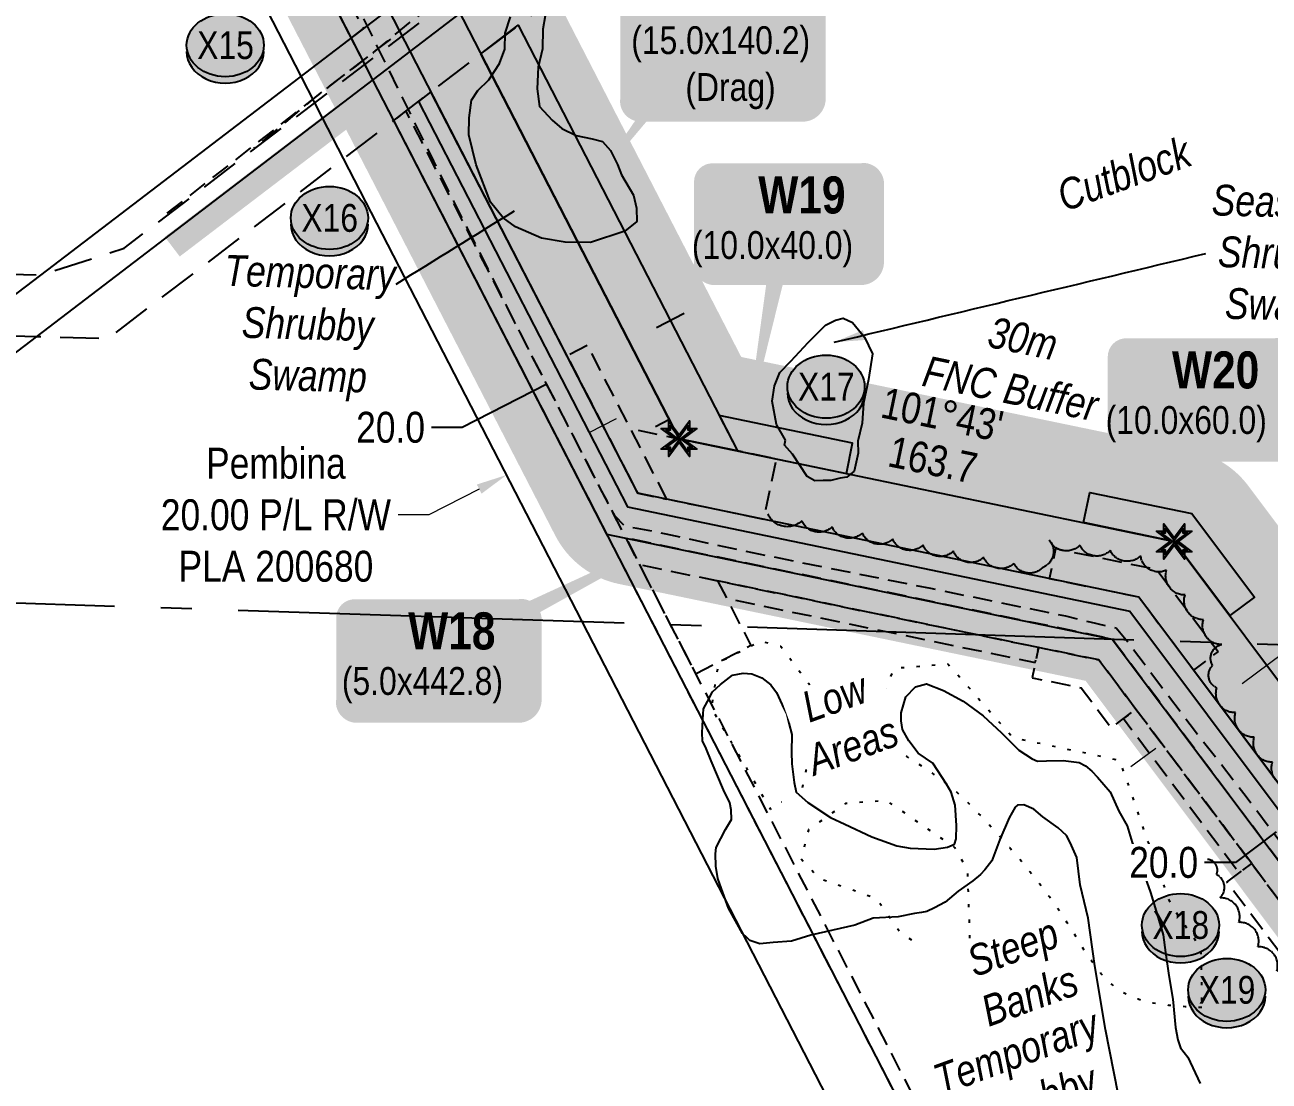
# Model space of a CAD drawing. Extents: x 347027 to 352250, y 6156875 to 6165050.
# Drawn here: x 349164.8 to 349567.5, y 6160710.9 to 6161052.7 of the extents above; entities that cross this region are included whole.
import ezdxf
from ezdxf.enums import TextEntityAlignment as Align

# ---------------------------------------------------------------- set-up
doc = ezdxf.new("R2010")
doc.units = 0
doc.header["$LTSCALE"] = 5
doc.header["$PDSIZE"] = 20
for name, pattern in [('0', [1, 1, 0]), ('foc-ACCESSROAD', [3.75, 2.5, -1.25]), ('foc-QUARTERLINE', [33, 25, -3, 2, -3]), ('foc-TOPO', [1, 0.2, -0.8]), ('HIDDEN2', [1.875, 1.25, -0.625]), ('UG_PIPE', [1.875, 1.25, -0.625])]:
    doc.linetypes.add(name, pattern=pattern)
doc.layers.get('Defpoints').update_dxf_attribs({"color": 9})
for name, color, linetype in [('AS-PIPE-UG', 44, 'UG_PIPE'), ('AS-ROADS', 254, 'Continuous'), ('C-RW', 13, 'Continuous'), ('F-AR', 190, 'foc-ACCESSROAD'), ('F-RW', 190, 'Continuous'), ('L-BD', 7, 'Continuous'), ('L-MON', 1, 'Continuous'), ('L-QSEC', 8, 'foc-QUARTERLINE'), ('P-BUFFER-H 30m', 51, 'Continuous'), ('P-BUFFER-T', 40, 'Continuous'), ('P-CROSSINGS', 250, 'Continuous'), ('P-PROPOSED', 10, 'Continuous'), ('P-PROPOSED-H', 21, 'Continuous'), ('P-TEMP-BLOCKS', 250, 'Continuous'), ('P-TEMP-H', 41, 'Continuous'), ('P-TEMP_WORKSPACE', 46, 'Continuous'), ('P-TXT', 4, 'Continuous'), ('P-WORKAREA', 113, 'Continuous'), ('P-WORKAREA-H', 111, 'Continuous'), ('T-BUSH', 110, '0'), ('T-EXISTING TFA', 220, 'HIDDEN2'), ('T-EXISTING TFA-T', 220, 'Continuous'), ('T-LOW-AREA', 48, 'foc-TOPO'), ('WETLAND', 143, 'Continuous'), ('WETLAND-T', 146, 'Continuous')]:
    doc.layers.add(name, color=color, linetype=linetype)
for name, color, linetype, lineweight in [('C-RW-T', 13, 'Continuous', 9), ('F-RW-T', 190, 'Continuous', 9), ('T-TEXT', 48, 'Continuous', 18)]:
    doc.layers.add(name, color=color, linetype=linetype, lineweight=lineweight)
doc.styles.add('100L', font='ARIALN.TTF', dxfattribs={"height": 11})
doc.styles.add('80', font='ARIALN.TTF', dxfattribs={"height": 10})
doc.styles.add('80CG', font='ARIALN.TTF', dxfattribs={"height": 10})
doc.styles.add('80L', font='ARIALN.TTF', dxfattribs={"height": 10})
doc.styles.add('BOLD', font='ARIALNB.TTF')
doc.styles.add('Crossing', font='ARIALN.TTF', dxfattribs={"height": 10})
doc.dimstyles.new('Compass 5 000', dxfattribs={"dimscale": 5, "dimtxt": 9, "dimasz": 2, "dimexe": 0.2, "dimexo": 0.0625, "dimgap": 0.5, "dimtad": 0, "dimtih": 1, "dimtoh": 1, "dimzin": 0, "dimdsep": 46, "dimtxsty": '80CG', "dimcen": 0.1, "dimse1": 1, "dimse2": 1, "dimclrd": 256, "dimclrt": 256, "dimaunit": 1, "dimadec": 4, "dimazin": 0, "dimtfac": 0.06, "dimtofl": 0, "dimtmove": 0, "dimatfit": 1, "dimfxl": 0.2, "dimtolj": 1, "dimtzin": 0, "dimlwd": -1, "dimarcsym": 0})

# ---------------------------------------------------------------- blocks, each defined once
blk = doc.blocks.new('*D147')
at = {"layer": 'Defpoints', "color": 0, "transparency": 16777216}
for p in [(349184.81, 6161224.92), (349180.62, 6161222.76), (349238.43, 6161110.54)]:
    blk.add_point(p, dxfattribs=at)
at = {"layer": 'T-EXISTING TFA-T', "transparency": 16777216}
for p, q in [((349251.52, 6161117.29), (349260.4, 6161121.86)), ((349229.54, 6161105.96), (349185.48, 6161083.27)), ((349185.48, 6161083.27), (349175.48, 6161083.27))]:
    blk.add_line(p, q, dxfattribs=at)
for points in [[(349250.75, 6161118.77), (349252.28, 6161115.8), (349242.63, 6161112.71)], [(349228.78, 6161107.45), (349230.3, 6161104.48), (349238.43, 6161110.54)]]:
    blk.add_solid(points, dxfattribs=at)
at = {"layer": 'T-EXISTING TFA-T', "transparency": 16777216, "insert": (349141.2, 6161083.27), "char_height": 10, "attachment_point": 5, "style": '80CG'}
blk.add_mtext('\\A1;{\\fArial Narrow|b0|i1|c0|p34;Pembina 5m\\PRTF 209842}', dxfattribs=at)
blk = doc.blocks.new('*D111')
at = {"layer": 'C-RW-T', "transparency": 16777216}
for p, q in [((349558.8, 6160839.54), (349622.57, 6160887.36)), ((349622.57, 6160887.36), (349632.57, 6160887.36)), ((349530.81, 6160818.54), (349522.81, 6160812.54))]:
    blk.add_line(p, q, dxfattribs=at)
for points in [[(349557.8, 6160840.87), (349559.8, 6160838.21), (349550.8, 6160833.54)], [(349529.81, 6160819.87), (349531.81, 6160817.21), (349538.81, 6160824.54)]]:
    blk.add_solid(points, dxfattribs=at)
at = {"layer": 'Defpoints', "color": 0, "transparency": 16777216}
for p in [(349550.8, 6160833.54), (349554.44, 6160828.7), (349542.44, 6160819.7)]:
    blk.add_point(p, dxfattribs=at)
at = {"layer": 'C-RW-T', "transparency": 16777216, "insert": (349671.66, 6160887.36), "char_height": 10, "attachment_point": 5, "style": '80CG', "bg_fill": 3, "box_fill_scale": 1.1, "bg_fill_color": 256, "bg_fill_true_color": 13158600, "bg_fill_transparency": 0}
blk.add_mtext('\\A1;CSV\\P15.00 P/L R/W\\PPLA 231119', dxfattribs=at)
blk = doc.blocks.new('*D71')
at = {"layer": 'Defpoints', "color": 0, "transparency": 16777216}
for p in [(349334.01, 6160924.99), (349316.24, 6160915.83), (349338.53, 6160916.22)]:
    blk.add_point(p, dxfattribs=at)
at = {"layer": 'F-RW-T', "transparency": 16777216}
for p, q in [((349347.42, 6160920.8), (349356.31, 6160925.38)), ((349311.87, 6160902.48), (349295.63, 6160894.11)), ((349295.63, 6160894.11), (349285.63, 6160894.11))]:
    blk.add_line(p, q, dxfattribs=at)
for points in [[(349346.66, 6160922.28), (349348.19, 6160919.31), (349338.53, 6160916.22)], [(349311.11, 6160903.96), (349312.63, 6160901), (349320.76, 6160907.06)]]:
    blk.add_solid(points, dxfattribs=at)
at = {"layer": 'F-RW-T', "transparency": 16777216, "insert": (349246.09, 6160894.11), "char_height": 10, "attachment_point": 5, "style": '80CG'}
blk.add_mtext('\\A1;Pembina\\P20.00 P/L R/W\\PPLA 200680', dxfattribs=at)
blk = doc.blocks.new('TEMP')
h = blk.add_hatch(color=255)
h.dxf.hatch_style = 1
h.paths.add_polyline_path([(-1.152, -0.666), (-0.666, -0.666), (-0.666, -1.152), (0, -0.251), (0.666, -1.152), (0.666, -0.666), (1.152, -0.666), (0.251, 0), (1.152, 0.666), (0.666, 0.666), (0.666, 1.152), (0, 0.251), (-0.666, 1.152), (-0.666, 0.666), (-1.152, 0.666), (-0.251, 0)])
h = blk.add_hatch(color=1)
h.dxf.hatch_style = 1
h.paths.add_polyline_path([(-0.061, 0), (0.566, -0.849), (0.566, -0.357), (0, 0.061), (-0.849, -0.566), (-0.357, -0.566), (0.061, 0), (-0.566, 0.849), (-0.566, 0.357), (0, -0.061), (0.849, 0.566), (0.357, 0.566)])
at = {"color": 1}
for p, q in [((-0.083, 0), (0.083, 0)), ((0, 0.083), (0, -0.083))]:
    blk.add_line(p, q, dxfattribs=at)
at = {"color": 255, "flags": 128}
blk.add_lwpolyline([(-0.251, 0), (-1.152, 0.666), (-0.666, 0.666), (-0.666, 1.152), (0, 0.251), (0.666, 1.152), (0.666, 0.666), (1.152, 0.666), (0.251, 0), (1.152, -0.666), (0.666, -0.666), (0.666, -1.152), (0, -0.251), (-0.666, -1.152), (-0.666, -0.666), (-1.152, -0.666)], close=True, dxfattribs=at)
at = {"color": 1, "flags": 128}
blk.add_lwpolyline([(-0.083, 0), (-0.849, 0.566), (-0.566, 0.566), (-0.566, 0.849), (0, 0.083), (0.566, 0.849), (0.566, 0.566), (0.849, 0.566), (0.083, 0), (0.849, -0.566), (0.566, -0.566), (0.566, -0.849), (0, -0.083), (-0.566, -0.849), (-0.566, -0.566), (-0.849, -0.566)], close=True, dxfattribs=at)
blk = doc.blocks.new('xing2')
h = blk.add_hatch(color=50)
h.dxf.hatch_style = 1
edge = h.paths.add_edge_path()
edge.add_ellipse((0, 0), major_axis=(-12.5, 0), ratio=0.816297, start_angle=0, end_angle=360)
h = blk.add_hatch(color=250)
h.dxf.hatch_style = 1
edge = h.paths.add_edge_path()
edge.add_ellipse((0, -2.05), major_axis=(-12.5, 0), ratio=0.816297, start_angle=0, end_angle=180)
edge.add_line((12.5, -2.05), (12.5, 0))
edge.add_ellipse((0, 0), major_axis=(-12.5, 0), ratio=0.816297, start_angle=0, end_angle=180, ccw=False)
edge.add_line((-12.5, 0), (-12.5, -2.05))
at = {"color": 250}
blk.add_ellipse((0, 0), major_axis=(-12.5, 0), ratio=0.816297, dxfattribs=at)
blk.add_ellipse((0, -2.05), major_axis=(-12.5, 0), ratio=0.816297, start_param=0, end_param=3.141593, dxfattribs=at)
at = {"color": 250, "style": 'Crossing'}
blk.add_attdef('CROSSING', text='', height=9, dxfattribs=at).set_placement((0.09, 0.02), align=Align.MIDDLE_CENTER)
at = {"color": 250, "style": 'Crossing', "flags": 1}
for tag, p in [('OWNER', (0.09, -12.49)), ('DESCRIPTION', (0.09, -25.77)), ('LOCATION', (0.09, -39.3)), ('DWG_REF', (0.09, -52.84))]:
    blk.add_attdef(tag, text='', height=9, dxfattribs=at).set_placement(p, align=Align.MIDDLE_CENTER)
blk = doc.blocks.new('*U170')
h = blk.add_hatch(color=191)
edge = h.paths.add_edge_path()
edge.add_line((-24, -20), (24, -20))
edge.add_arc((24, -14), 6, 270, 360)
edge.add_line((30, -14), (30, 12.5))
edge.add_arc((24, 12.5), 6, 0, 90)
edge.add_line((24, 18.5), (-24, 18.5))
edge.add_arc((-24, 12.5), 6, 90, 180)
edge.add_line((-30, 12.5), (-30, -14))
edge.add_arc((-24, -14), 6, 180, 270)
at = {"color": 250, "flags": 128}
blk.add_lwpolyline([(-24, -20, 3, 3, 0), (24, -20, 3, 3, 0.414214), (30, -14, 3, 3, 0), (30, 12.5, 3, 0, 0.414214), (24, 18.5, 0, 0, 0), (-24, 18.5, 0, 0, 0.414214), (-30, 12.5, 0, 0, 0), (-30, -14, 0, 3, 0.414214)], format="xyseb", close=True, dxfattribs=at)
at = {"flags": 128}
blk.add_lwpolyline([(-2.76, -38.26, 0, 7.5, 0), (0, 0, 0, 0, 0)], format="xyseb", dxfattribs=at)
at = {"color": 250}
for tag, p, height, style in [('TEMP_AREA_W1_001', (-9.21, 2.24), 12, 'BOLD'), ('ENTER_TEXT_001', (-30.66, -12.47), 9, '80')]:
    blk.add_attdef(tag, p, '', height=height, dxfattribs=dict(at, style=style))
blk = doc.blocks.new('*U175')
h = blk.add_hatch(color=191)
edge = h.paths.add_edge_path()
edge.add_line((-24, -19.43), (24, -19.43))
edge.add_arc((24, -13.43), 6, 270, 360)
edge.add_line((30, -13.43), (30, 12.5))
edge.add_arc((24, 12.5), 6, 0, 90)
edge.add_line((24, 18.5), (-24, 18.5))
edge.add_arc((-24, 12.5), 6, 90, 180)
edge.add_line((-30, 12.5), (-30, -13.43))
edge.add_arc((-24, -13.43), 6, 180, 270)
at = {"color": 250, "flags": 128}
blk.add_lwpolyline([(-24, -19.43, 3, 3, 0), (24, -19.43, 3, 3, 0.414214), (30, -13.43, 3, 3, 0), (30, 12.5, 3, 0, 0.414214), (24, 18.5, 0, 0, 0), (-24, 18.5, 0, 0, 0.414214), (-30, 12.5, 0, 0, 0), (-30, -13.43, 0, 3, 0.414214)], format="xyseb", close=True, dxfattribs=at)
at = {"flags": 128}
blk.add_lwpolyline([(-13.26, -69.2, 0, 7.5, 0), (0, 0, 0, 0, 0)], format="xyseb", dxfattribs=at)
at = {"color": 250}
for tag, p, height, style in [('TEMP_AREA_W1_001', (-9.21, 2.24), 12, 'BOLD'), ('ENTER_TEXT_001', (-30.66, -12.47), 9, '80')]:
    blk.add_attdef(tag, p, '', height=height, dxfattribs=dict(at, style=style))
blk = doc.blocks.new('*D195')
at = {"layer": 'Defpoints', "color": 0, "transparency": 16777216}
for p in [(349593.8, 6160809.48), (349605.34, 6160794.08), (349589.37, 6160782.11)]:
    blk.add_point(p, dxfattribs=at)
at = {"layer": 'P-TXT', "transparency": 16777216}
for p, q in [((349601.8, 6160815.47), (349609.8, 6160821.47)), ((349569.83, 6160791.52), (349556.6, 6160781.6)), ((349556.6, 6160781.6), (349546.6, 6160781.6))]:
    blk.add_line(p, q, dxfattribs=at)
for points in [[(349600.8, 6160816.81), (349602.8, 6160814.14), (349593.8, 6160809.48)], [(349568.83, 6160792.85), (349570.83, 6160790.18), (349577.83, 6160797.51)]]:
    blk.add_solid(points, dxfattribs=at)
at = {"layer": 'P-TXT', "transparency": 16777216, "insert": (349533.39, 6160781.6), "char_height": 10, "attachment_point": 5, "style": '80CG', "bg_fill": 3, "box_fill_scale": 1.1, "bg_fill_color": 256, "bg_fill_true_color": 13158600, "bg_fill_transparency": 0}
blk.add_mtext('\\A1;20.0', dxfattribs=at)
blk = doc.blocks.new('*D196')
at = {"layer": 'Defpoints', "color": 0, "transparency": 16777216}
for p in [(349350.71, 6160968.99), (349332.94, 6160959.84), (349360.38, 6160950.23)]:
    blk.add_point(p, dxfattribs=at)
at = {"layer": 'P-TXT', "transparency": 16777216}
for p, q in [((349369.27, 6160954.81), (349378.16, 6160959.39)), ((349333.72, 6160936.49), (349306.41, 6160922.42)), ((349306.41, 6160922.42), (349296.41, 6160922.42))]:
    blk.add_line(p, q, dxfattribs=at)
for points in [[(349368.51, 6160956.29), (349370.04, 6160953.32), (349360.38, 6160950.23)], [(349332.95, 6160937.97), (349334.48, 6160935.01), (349342.61, 6160941.07)]]:
    blk.add_solid(points, dxfattribs=at)
at = {"layer": 'P-TXT', "transparency": 16777216, "insert": (349283.2, 6160922.42), "char_height": 10, "attachment_point": 5, "style": '80CG'}
blk.add_mtext('\\A1;20.0', dxfattribs=at)
blk = doc.blocks.new('*U210')
h = blk.add_hatch(color=111)
edge = h.paths.add_edge_path()
edge.add_line((-26.5, -20), (26.5, -20))
edge.add_arc((26.5, -14), 6, 270, 360)
edge.add_line((32.5, -14), (32.5, 12.5))
edge.add_arc((26.5, 12.5), 6, 0, 90)
edge.add_line((26.5, 18.5), (-26.5, 18.5))
edge.add_arc((-26.5, 12.5), 6, 90, 180)
edge.add_line((-32.5, 12.5), (-32.5, -14))
edge.add_arc((-26.5, -14), 6, 180, 270)
at = {"flags": 128}
blk.add_lwpolyline([(87.64, 44.41, 0, 7.5, 0), (0, 0, 0, 0, 0)], format="xyseb", dxfattribs=at)
at = {"color": 250, "flags": 128}
blk.add_lwpolyline([(-26.5, -20, 3, 3, 0), (26.5, -20, 3, 3, 0.414214), (32.5, -14, 3, 3, 0), (32.5, 12.5, 3, 0, 0.414214), (26.5, 18.5, 0, 0, 0), (-26.5, 18.5, 0, 0, 0.414214), (-32.5, 12.5, 0, 0, 0), (-32.5, -14, 0, 3, 0.414214)], format="xyseb", close=True, dxfattribs=at)
at = {"color": 250}
for tag, p, height, style in [('TEMP_AREA_W1_001', (-9.21, 2.24), 12, 'BOLD'), ('ENTER_TEXT_001', (-30.66, -12.47), 9, '80')]:
    blk.add_attdef(tag, p, '', height=height, dxfattribs=dict(at, style=style))
blk = doc.blocks.new('*U231')
h = blk.add_hatch(color=191)
edge = h.paths.add_edge_path()
edge.add_line((-26.5, -32.86), (26.5, -32.86))
edge.add_arc((26.5, -26.86), 6, 270, 360)
edge.add_line((32.5, -26.86), (32.5, 12.5))
edge.add_arc((26.5, 12.5), 6, 0, 90)
edge.add_line((26.5, 18.5), (-26.5, 18.5))
edge.add_arc((-26.5, 12.5), 6, 90, 180)
edge.add_line((-32.5, 12.5), (-32.5, -26.86))
edge.add_arc((-26.5, -26.86), 6, 180, 270)
at = {"color": 250, "flags": 128}
blk.add_lwpolyline([(-26.5, -32.86, 3, 3, 0), (26.5, -32.86, 3, 3, 0.414214), (32.5, -26.86, 3, 3, 0), (32.5, 12.5, 3, 0, 0.414214), (26.5, 18.5, 0, 0, 0), (-26.5, 18.5, 0, 0, 0.414214), (-32.5, 12.5, 0, 0, 0), (-32.5, -26.86, 0, 3, 0.414214)], format="xyseb", close=True, dxfattribs=at)
at = {"flags": 128}
blk.add_lwpolyline([(-43.98, -57.99, 0, 7.5, 0), (0, 0, 0, 0, 0)], format="xyseb", dxfattribs=at)
at = {"color": 250}
for tag, p, height, style in [('TEMP_AREA_W1_001', (-9.21, 2.24), 12, 'BOLD'), ('ENTER_TEXT_001', (-30.66, -12.47), 9, '80')]:
    blk.add_attdef(tag, p, '', height=height, dxfattribs=dict(at, style=style))

msp = doc.modelspace()

# ---------------------------------------------------------------- hatches: boundary and pattern name
at = {"layer": 'P-BUFFER-H 30m'}
h = msp.add_hatch(color=256, dxfattribs=at)
h.dxf.hatch_style = 1
edge = h.paths.add_edge_path()
edge.add_line((350561.679, 6159856.31), (350365.971, 6160285.611))
edge.add_line((350365.971, 6160285.611), (350220.064, 6160604.78))
edge.add_line((350220.064, 6160604.78), (350183.732, 6160605.048))
edge.add_arc((350183.953, 6160635.039), 29.992, 204.53263, 269.57728, ccw=False)
edge.add_line((350156.668, 6160622.586), (350114.564, 6160714.837))
edge.add_line((350114.564, 6160714.837), (349783.39, 6160716.713))
edge.add_arc((349766.947, 6160741.796), 29.992, 269.67404, 303.24652, ccw=False)
edge.add_line((349766.776, 6160711.805), (349618.728, 6160712.647))
edge.add_arc((349618.898, 6160742.639), 29.992, 216.84616, 269.67404, ccw=False)
edge.add_line((349594.897, 6160724.653), (349508.141, 6160840.428))
edge.add_line((349508.141, 6160840.428), (349357.079, 6160871.781))
edge.add_arc((349363.174, 6160901.148), 29.992, 207.25605, 258.27461, ccw=False)
edge.add_line((349336.512, 6160887.412), (348991.208, 6161557.689))
edge.add_arc((349017.87, 6161571.424), 29.992, 178.72983, 207.25605, ccw=False)
edge.add_line((348987.885, 6161572.089), (348997.625, 6162011.367))
edge.add_line((348997.625, 6162011.367), (348940.987, 6162170.886))
edge.add_arc((348969.25, 6162180.921), 29.992, 164.58089, 199.54752, ccw=False)
edge.add_line((348940.338, 6162188.895), (348956.07, 6162245.937))
edge.add_line((348956.07, 6162245.937), (348974.144, 6162772.889))
edge.add_arc((349004.119, 6162771.861), 29.992, 166.39178, 178.03557, ccw=False)
edge.add_line((348974.968, 6162778.918), (348986.248, 6162825.512))
edge.add_line((348986.248, 6162825.512), (348996.803, 6163215.55))
edge.add_arc((349026.784, 6163214.739), 29.992, 160.53883, 178.44987, ccw=False)
edge.add_line((348998.505, 6163224.731), (349019.062, 6163282.907))
edge.add_line((349019.062, 6163282.907), (349024.619, 6163391.279))
edge.add_line((349024.619, 6163391.279), (349029.381, 6163608.615))
edge.add_arc((349059.366, 6163607.958), 29.992, 178.04193, 178.74483, ccw=False)
edge.add_line((349029.392, 6163608.983), (349039.815, 6163913.859))
edge.add_line((349039.815, 6163913.859), (349023.271, 6163975.867))
edge.add_arc((349052.25, 6163983.598), 29.992, 178.00118, 194.93846, ccw=False)
edge.add_line((349022.276, 6163984.644), (349041.614, 6164538.74))
edge.add_arc((349071.588, 6164537.694), 29.992, 88.00118, 178.00118, ccw=False)
edge.add_line((349072.634, 6164567.668), (349092.616, 6164566.97))
edge.add_arc((349091.57, 6164536.996), 29.992, -1.99676, 88.00118, ccw=False)
edge.add_line((349121.544, 6164535.951), (349102.465, 6163988.719))
edge.add_line((349102.465, 6163988.719), (349118.972, 6163926.759))
edge.add_arc((349089.991, 6163919.038), 29.992, -1.95528, 14.91783, ccw=False)
edge.add_line((349119.966, 6163918.014), (349109.338, 6163606.697))
edge.add_line((349109.338, 6163606.697), (349104.563, 6163388.794))
edge.add_arc((349074.578, 6163389.451), 29.992, 357.06446, 358.74483, ccw=False)
edge.add_line((349104.531, 6163387.915), (349098.564, 6163271.561))
edge.add_arc((349068.612, 6163273.097), 29.992, 340.53887, 357.06446, ccw=False)
edge.add_line((349096.89, 6163263.105), (349076.539, 6163205.512))
edge.add_line((349076.539, 6163205.512), (349066.055, 6162818.071))
edge.add_arc((349036.074, 6162818.883), 29.992, 346.39619, 358.44987, ccw=False)
edge.add_line((349065.224, 6162811.828), (349053.905, 6162765.055))
edge.add_line((349053.905, 6162765.055), (349035.804, 6162237.302))
edge.add_arc((349005.829, 6162238.33), 29.992, 344.58089, 358.03557, ccw=False)
edge.add_line((349034.742, 6162230.356), (349021.628, 6162182.809))
edge.add_line((349021.628, 6162182.809), (349076.07, 6162029.474))
edge.add_arc((349047.807, 6162019.439), 29.992, -1.27017, 19.54752, ccw=False)
edge.add_line((349077.791, 6162018.775), (349068.13, 6161583.021))
edge.add_line((349068.13, 6161583.021), (349396.688, 6160945.244))
edge.add_line((349396.688, 6160945.244), (349542.899, 6160914.898))
edge.add_arc((349536.804, 6160885.531), 29.992, 36.84697, 78.27461, ccw=False)
edge.add_line((349560.805, 6160903.517), (349644.01, 6160792.484))
edge.add_line((349644.01, 6160792.484), (349731.34, 6160791.99))
edge.add_arc((349747.777, 6160766.903), 29.992, 89.67556, 123.23317, ccw=False)
edge.add_line((349747.947, 6160796.894), (350146.943, 6160794.635))
edge.add_arc((350146.773, 6160764.643), 29.992, 24.53468, 89.67556, ccw=False)
edge.add_line((350174.057, 6160777.097), (350216.192, 6160684.79))
edge.add_line((350216.192, 6160684.79), (350252.67, 6160684.52))
edge.add_arc((350252.448, 6160654.529), 29.992, 24.54495, 89.57728, ccw=False)
edge.add_line((350279.73, 6160666.988), (350438.731, 6160318.817))
edge.add_line((350438.731, 6160318.817), (350631.522, 6159895.841))
edge.add_line((350631.522, 6159895.841), (350638.648, 6159888.334))
edge.add_arc((350616.895, 6159867.686), 29.992, 24.5325, 43.50837, ccw=False)
edge.add_line((350644.18, 6159880.139), (350902.004, 6159315.244))
edge.add_line((350902.004, 6159315.244), (351126.157, 6158824.124))
edge.add_line((351126.157, 6158824.124), (351234.707, 6158605.614))
edge.add_arc((351207.847, 6158592.27), 29.992, 26.12968, 26.41697, ccw=False)
edge.add_line((351234.774, 6158605.479), (351316.752, 6158438.36))
edge.add_arc((351289.825, 6158425.151), 29.992, 18.81193, 26.12968, ccw=False)
edge.add_line((351318.215, 6158434.822), (351333.914, 6158388.739))
edge.add_arc((351305.524, 6158379.068), 29.992, -91.88401, 18.81193, ccw=False)
edge.add_line((351304.538, 6158349.092), (351283.175, 6158349.794))
edge.add_arc((351284.161, 6158379.77), 29.992, 198.81152, 268.11599, ccw=False)
edge.add_line((351255.771, 6158370.099), (351244.739, 6158402.484))
edge.add_line((351244.739, 6158402.484), (351188.214, 6158484.513))
edge.add_arc((351212.911, 6158501.531), 29.992, 204.53982, 214.57005, ccw=False)
edge.add_line((351185.628, 6158489.075), (351171.897, 6158519.148))
edge.add_arc((351199.18, 6158531.605), 29.992, 183.01043, 204.53982, ccw=False)
edge.add_line((351169.229, 6158530.03), (351167.605, 6158560.922))
edge.add_line((351167.605, 6158560.922), (351054.161, 6158789.274))
edge.add_arc((351081.021, 6158802.618), 29.992, 204.5325, 206.41791, ccw=False)
edge.add_line((351053.737, 6158790.165), (350829.242, 6159282.034))
edge.add_line((350829.242, 6159282.034), (350574.884, 6159839.335))
edge.add_line((350574.884, 6159839.335), (350567.748, 6159846.855))
edge.add_arc((350589.506, 6159867.498), 29.992, 201.9032, 223.4937, ccw=False)
at = {"layer": 'P-PROPOSED-H'}
h = msp.add_hatch(color=256, dxfattribs=at)
h.dxf.hatch_style = 1
h.paths.add_polyline_path([(349071.588, 6164537.694), (349091.57, 6164536.996), (349072.336, 6163985.307), (349089.991, 6163919.038), (349079.357, 6163607.538), (349074.578, 6163389.451), (349068.612, 6163273.097), (349046.686, 6163211.048), (349036.074, 6162818.883), (349024.036, 6162769.138), (349005.829, 6162238.33), (348990.204, 6162181.676), (349047.807, 6162019.439), (349037.976, 6161576.064), (349376.58, 6160918.786), (349536.804, 6160885.531), (349628.943, 6160762.577), (349747.609, 6160761.905), (349747.777, 6160766.903), (350146.773, 6160764.643), (350196.848, 6160654.939), (350252.448, 6160654.529), (350411.449, 6160306.358), (350606.313, 6159878.834), (350616.895, 6159867.686), (350874.72, 6159302.791), (351099.077, 6158811.223), (351207.847, 6158592.27), (351289.825, 6158425.151), (351305.524, 6158379.068), (351284.161, 6158379.77), (351271.791, 6158416.084), (351212.911, 6158501.531), (351199.18, 6158531.605), (351197.229, 6158568.702), (351081.021, 6158802.618), (350856.526, 6159294.487), (350600.089, 6159856.344), (350589.506, 6159867.498), (350393.255, 6160298.066), (350239.396, 6160634.63), (350183.953, 6160635.039), (350133.893, 6160744.72), (349767.107, 6160746.798), (349766.947, 6160741.796), (349618.898, 6160742.639), (349525.341, 6160867.49), (349363.174, 6160901.148), (349017.87, 6161571.424), (349027.731, 6162016.21), (348969.25, 6162180.921), (348985.923, 6162241.373), (349004.119, 6162771.861), (349016.143, 6162821.534), (349026.784, 6163214.739), (349048.792, 6163277.021), (349054.595, 6163390.182), (349059.366, 6163607.958), (349069.942, 6163917.287), (349052.25, 6163983.598), (349071.588, 6164537.694), (349091.57, 6164536.996)])
at = {"layer": 'P-TEMP-H'}
h = msp.add_hatch(color=256, dxfattribs=at)
h.dxf.hatch_style = 1
h.paths.add_polyline_path([(349376.58, 6160918.786), (349312.402, 6161043.364), (349324.509, 6161052.607), (349395.468, 6160914.866)])
h = msp.add_hatch(color=256, dxfattribs=at)
h.dxf.hatch_style = 1
h.paths.add_polyline_path([(349395.468, 6160914.866), (349430.708, 6160907.552), (349432.739, 6160917.341), (349389.578, 6160926.299)])
h = msp.add_hatch(color=256, dxfattribs=at)
h.dxf.hatch_style = 1
h.paths.add_polyline_path([(349554.789, 6160861.531), (349536.804, 6160885.531), (349507.437, 6160891.626), (349509.469, 6160901.415), (349542.537, 6160894.552), (349562.79, 6160867.526)])
at = {"layer": 'P-WORKAREA-H'}
h = msp.add_hatch(color=256, dxfattribs=at)
h.dxf.hatch_style = 1
h.paths.add_polyline_path([(349292.223, 6161027.958), (349359.823, 6160896.738), (349522.471, 6160862.98), (349597.577, 6160762.754), (349603.85, 6160762.719), (349525.337, 6160867.49), (349363.174, 6160901.148), (349296.259, 6161031.039)])

# ---------------------------------------------------------------- linework, layer by layer
at = {"layer": 'AS-PIPE-UG', "flags": 128}
for points in [[(350606.233, 6159822.139), (350581.856, 6159876.103), (350566.294, 6159911.063), (350525.485, 6160000.319), (350489.242, 6160081.675), (350451.621, 6160162.819), (350393.162, 6160290.907), (350342.291, 6160403.923), (350307.912, 6160478.514), (350271.854, 6160556.687), (350225.734, 6160657.228), (350183.694, 6160750.235), (350178.989, 6160760.653), (350176.652, 6160765.131), (350174.165, 6160767.084), (350169.149, 6160767.253), (350159.026, 6160766.921), (350131.252, 6160766.156), (350038.434, 6160766.884), (349962.199, 6160767.153), (349911.572, 6160767.319), (349821.111, 6160768.301), (349768.205, 6160768.17), (349704.173, 6160766.324), (349645.277, 6160766.557), (349615.536, 6160766.894), (349602.678, 6160766.995), (349595.354, 6160767.123), (349591.057, 6160767.235), (349585.535, 6160768.048), (349582.122, 6160772.777), (349574.905, 6160783.175), (349560.098, 6160802.908), (349541.923, 6160826.232), (349527.078, 6160845.883), (349522.007, 6160852.699), (349517.984, 6160857.478), (349509.628, 6160859.383), (349501.753, 6160861.328), (349458.035, 6160870.269), (349397.689, 6160882.358), (349372.382, 6160887.911), (349363.03, 6160889.734), (349359.052, 6160890.461), (349355.841, 6160893.738), (349350.972, 6160902.952), (349326.169, 6160951.045), (349297.167, 6161008.625), (349263.323, 6161077.612), (349237.273, 6161132.678), (349206.647, 6161191.52), (349124.944, 6161351.368), (349033.772, 6161527.891), (349019.97, 6161555.459), (349012.16, 6161570.787), (349010.934, 6161579.501), (349012.873, 6161640.399), (349016.169, 6161754.347), (349018.203, 6161852.355), (349019.66, 6161927.098), (349021.134, 6162005.991), (349020.773, 6162015.835), (349016.857, 6162029.396), (348976.215, 6162143.455), (348970.748, 6162158.469), (348968.334, 6162166.274), (348964.911, 6162175.797), (348964.201, 6162182.671), (348966.936, 6162196.511), (348979.042, 6162236.427), (348979.873, 6162248.389), (348980.402, 6162266.585), (348981.091, 6162296.204), (348982.412, 6162332.921), (348996.658, 6162748.658), (348994.563, 6162773.577), (348996.214, 6162780.969), (348998.701, 6162789.867), (349000.157, 6162796.317), (349009.301, 6162832.048), (349010.858, 6162838.707), (349012.97, 6162849.73), (349016.052, 6162901.998), (349018.784, 6163063.771), (349022.035, 6163145.951), (349025.679, 6163219.387), (349026.925, 6163230.185), (349029.068, 6163235.561), (349033.709, 6163247.646), (349038.683, 6163261.26), (349043.091, 6163274.224), (349044.189, 6163284.381), (349045.101, 6163310.608), (349048.614, 6163392.995), (349052.321, 6163534.578), (349055.417, 6163647.465), (349059.034, 6163750.988), (349061.617, 6163816.331), (349060.481, 6163826.642), (349058.231, 6163843.244), (349056.507, 6163864.63), (349059.206, 6163928.427), (349055.245, 6163953.174), (349047.717, 6163973.031), (349047.366, 6163984.451), (349047.801, 6164003.503), (349048.981, 6164029.197), (349049.861, 6164060.916), (349053.619, 6164118.51), (349056.581, 6164219.829), (349059.451, 6164307.086), (349063.279, 6164397.644), (349064.376, 6164460.371), (349063.394, 6164486.11)], [(349210.911, 6160991.745), (349262.38, 6161031.996), (349270.377, 6161038.185), (349277.724, 6161043.832), (349290.576, 6161054.419), (349298.445, 6161059.94), (349311.424, 6161069.745), (349433.714, 6161163.484)], [(349283.123, 6161048.125), (349278.411, 6161044.586), (349278.416, 6161044.578), (349271.579, 6161039.096), (349259.313, 6161029.787), (349249.243, 6161021.254), (349238.885, 6161012.788)]]:
    msp.add_lwpolyline(points, dxfattribs=at)
at = {"layer": 'AS-ROADS', "const_width": 7.998, "flags": 128}
msp.add_lwpolyline([(349212.541, 6160980.944), (349327.259, 6161068.355), (349519.309, 6161214.203)], dxfattribs=at)
at = {"layer": 'C-RW', "flags": 128}
for points in [[(349017.272, 6163232.832), (349006.825, 6162846.78), (348989.183, 6162773.904), (348970.996, 6162243.655), (348953.538, 6162180.355), (349012.678, 6162013.788), (349002.792, 6161567.945), (349353.12, 6160887.919), (349516.744, 6160853.958), (349585.092, 6160762.825), (349747.609, 6160761.905), (349747.777, 6160766.903), (350163.319, 6160764.55), (350379.614, 6160291.836), (350576.901, 6159858.996)], [(350589.506, 6159867.498), (350393.255, 6160298.066), (350175.686, 6160774.477), (349592.622, 6160777.779), (349525.341, 6160867.49), (349363.174, 6160901.148), (349017.87, 6161571.424), (349027.731, 6162016.21), (348969.25, 6162180.921), (348985.923, 6162241.373), (349004.119, 6162771.861), (349016.143, 6162821.534), (349026.784, 6163214.739)]]:
    msp.add_lwpolyline(points, dxfattribs=at)
at = {"layer": 'F-AR', "flags": 128}
msp.add_lwpolyline([(349144.644, 6160952.476), (348906.947, 6160959.206), (348907.632, 6160979.196), (348966.808, 6160977.524), (348986.796, 6160976.959), (349169.958, 6160971.767), (349197.028, 6160980.441), (349515.03, 6161223.227), (349539.934, 6161246.87), (349545.409, 6161239.661), (349550.36, 6161233.143), (349552.103, 6161230.847), (349528.021, 6161207.984), (349191.615, 6160951.146), (349168.468, 6160951.802), (349144.644, 6160952.476)], close=True, dxfattribs=at)
at = {"layer": 'F-RW'}
for points in [[(349687.26, 6159957.787), (349689.078, 6159997.995), (349690.541, 6160043.061), (349697.591, 6160260.218), (349689.537, 6160273.286), (349431.873, 6160691.39), (349345.205, 6160859.615), (349268.002, 6161009.46), (349261.219, 6161022.626), (349258.697, 6161027.52), (349254.254, 6161036.145), (349075.734, 6161382.671), (349068.302, 6161397.098), (348982.69, 6161563.307), (348985.204, 6161676.708), (348985.873, 6161706.87)], [(349005.858, 6161706.207), (349005.189, 6161676.045), (349002.792, 6161567.945), (349082.29, 6161413.609), (349089.721, 6161399.182), (349270.394, 6161048.471), (349274.84, 6161039.844), (349277.36, 6161034.952), (349284.144, 6161021.784), (349368.087, 6160858.858), (349449.294, 6160701.235), (349690.769, 6160309.407), (349717.773, 6160265.591), (349710.525, 6160042.399), (349709.058, 6159997.205), (349707.263, 6159957.507)], [(348900.32, 6160765.895), (349036.439, 6160869.839), (349144.644, 6160952.476), (349169.958, 6160971.767), (349536.341, 6161251.602), (349541.137, 6161255.266), (349555.722, 6161327.803), (349570.424, 6161324.847), (349554.724, 6161246.775), (349545.409, 6161239.661), (349168.468, 6160951.802), (349060.12, 6160869.054), (348899.655, 6160746.516)]]:
    msp.add_lwpolyline(points, dxfattribs=at)
at = {"layer": 'L-QSEC'}
msp.add_line((348904.034, 6160874.23), (350514.213, 6160820.957), dxfattribs=at)
at = {"layer": 'P-PROPOSED', "flags": 128}
for points in [[(350589.506, 6159867.498), (350393.255, 6160298.066), (350239.396, 6160634.63), (350183.953, 6160635.039), (350133.893, 6160744.72), (349767.107, 6160746.798), (349766.947, 6160741.796), (349618.898, 6160742.639), (349525.341, 6160867.49), (349363.174, 6160901.148), (349017.87, 6161571.424), (349027.731, 6162016.21), (348969.25, 6162180.921), (348985.923, 6162241.373), (349004.119, 6162771.861), (349016.143, 6162821.534), (349026.784, 6163214.739)], [(349046.686, 6163211.048), (349036.074, 6162818.883), (349024.036, 6162769.138), (349005.829, 6162238.33), (348990.204, 6162181.676), (349047.807, 6162019.439), (349037.976, 6161576.064), (349376.58, 6160918.786), (349536.804, 6160885.531), (349628.943, 6160762.577), (349747.609, 6160761.905), (349747.777, 6160766.903), (350146.773, 6160764.643), (350196.848, 6160654.939), (350252.448, 6160654.529), (350411.449, 6160306.358), (350606.313, 6159878.834)]]:
    msp.add_lwpolyline(points, dxfattribs=at)
at = {"layer": 'P-TEMP_WORKSPACE', "flags": 128}
for points in [[(349376.58, 6160918.786), (349312.402, 6161043.364), (349324.509, 6161052.607), (349395.468, 6160914.866)], [(349395.468, 6160914.866), (349430.708, 6160907.552), (349432.739, 6160917.341), (349389.578, 6160926.299)], [(349554.789, 6160861.531), (349536.804, 6160885.531), (349507.437, 6160891.626), (349509.469, 6160901.415), (349542.537, 6160894.552), (349562.79, 6160867.526)]]:
    msp.add_lwpolyline(points, close=True, dxfattribs=at)
msp.add_lwpolyline([(349373.478, 6160924.989), (349368.96, 6160922.661)], dxfattribs=at)
at = {"layer": 'P-WORKAREA', "flags": 128}
msp.add_lwpolyline([(349292.223, 6161027.958), (349359.823, 6160896.738), (349522.471, 6160862.98), (349597.577, 6160762.754), (349603.85, 6160762.719), (349525.337, 6160867.49), (349363.174, 6160901.148), (349296.259, 6161031.039)], close=True, dxfattribs=at)
at = {"layer": 'T-BUSH', "flags": 128}
for points in [[(349632.561, 6160780.499, -0.5205671), (349622.562, 6160780.386, -0.5205671), (349617.734, 6160785.806, -0.5205671), (349613.042, 6160791.173, -0.5205671), (349603.057, 6160790.62, -0.5205671), (349595.39, 6160795.082, -0.5205671), (349589.144, 6160802.143, -0.5205671), (349580.458, 6160797.965, -0.5205671), (349574.554, 6160806.035, -0.5205671), (349568.649, 6160814.106, -0.5205671), (349562.74, 6160822.173, -0.5205671), (349556.682, 6160830.129, -0.5205671), (349550.623, 6160838.085, -0.5205671), (349549.237, 6160845.419, -0.5205671), (349552.262, 6160852.193, -0.5205671), (349546.292, 6160860.215, -0.5205671), (349540.323, 6160868.238, -0.5205671), (349534.353, 6160876.261, -0.5205671), (349525.952, 6160880.926, -0.5205671), (349516.095, 6160882.61, -0.5205671), (349506.238, 6160884.295, -0.5205671), (349496.381, 6160885.979, -0.5205671), (349494.24, 6160877.115, -0.5205671), (349484.89, 6160878.44, -0.5205671), (349475.085, 6160880.405, -0.5205671), (349465.28, 6160882.371, -0.5205671), (349455.475, 6160884.336, -0.5205671), (349445.67, 6160886.302, -0.5205671), (349435.865, 6160888.267, -0.5205671), (349426.06, 6160890.232, -0.5205671), (349416.255, 6160892.198, -0.5205671), (349405.343, 6160894.385, -0.5205671)], [(349718.784, 6160712.232, 0.5205671), (349719.1, 6160722.227, 0.5205671), (349716.939, 6160729.846, 0.5205671), (349706.94, 6160729.949, 0.5205671), (349696.94, 6160730.051, 0.5205671), (349686.941, 6160730.154, 0.5205671), (349677.135, 6160730.442, 0.5205671), (349677.464, 6160740.436, 0.5205671), (349677.794, 6160750.431, 0.5205671), (349669.804, 6160752.184, 0.5205671), (349659.806, 6160751.95, 0.5205671), (349649.809, 6160751.715, 0.5205671), (349639.812, 6160751.481, 0.5205671), (349629.815, 6160751.246, 0.5205671), (349619.817, 6160751.012, 0.5205671), (349614.187, 6160746.01, 0.5205671), (349608.363, 6160741.581, 0.5205671), (349598.373, 6160742.023, 0.5205671), (349588.383, 6160742.465, 0.5205671), (349578.392, 6160742.906, 0.5205671), (349570.009, 6160746.451, 0.5205671), (349563.883, 6160754.355, 0.5205671), (349557.757, 6160762.259, 0.5205671), (349551.631, 6160770.163, 0.5205671), (349550.502, 6160777.719, 0.5205671), (349547.57, 6160782.639, 0.5205671)]]:
    msp.add_lwpolyline(points, format="xyb", dxfattribs=at)
at = {"layer": 'T-EXISTING TFA', "flags": 128}
msp.add_lwpolyline([(349089.721, 6161399.182), (349270.394, 6161048.471), (349274.427, 6161051.558), (349093.218, 6161403.31), (349089.721, 6161399.182)], dxfattribs=at)
for points in [[(349717.773, 6160265.591), (349718.067, 6160274.642), (349453.65, 6160703.694), (349288.178, 6161024.869), (349284.144, 6161021.784), (349449.294, 6160701.235)], [(349372.619, 6160899.187), (349346.947, 6160949.019), (349340.282, 6160945.585), (349363.174, 6160901.148)], [(349372.619, 6160899.187), (349360.867, 6160921.999), (349407.98, 6160912.334), (349403.944, 6160892.686)], [(349723.404, 6160754.544), (349723.656, 6160762.04), (349585.092, 6160762.825), (349516.744, 6160853.958), (349359.408, 6160886.613), (349363.826, 6160878.038), (349512.445, 6160847.192), (349581.327, 6160755.348)], [(349543.022, 6160843.913), (349525.341, 6160867.49), (349496.473, 6160873.42), (349498.485, 6160883.213), (349531.065, 6160876.52), (349551.02, 6160849.912)], [(349389.016, 6160872.81), (349399.833, 6160851.809), (349382.057, 6160842.653), (349363.826, 6160878.038)], [(349389.016, 6160872.81), (349391.956, 6160867.103), (349491.862, 6160846.359), (349492.859, 6160851.216)], [(349524.442, 6160831.196), (349512.445, 6160847.192), (349492.859, 6160851.216), (349490.848, 6160841.422), (349506.721, 6160838.162), (349516.444, 6160825.198)], [(349561.885, 6160781.271), (349524.442, 6160831.196), (349520.443, 6160828.197), (349557.886, 6160778.272)], [(349613.73, 6160755.165), (349613.674, 6160745.167), (349576.307, 6160745.379), (349553.887, 6160775.273), (349561.885, 6160781.271), (349581.327, 6160755.348)]]:
    msp.add_lwpolyline(points, close=True, dxfattribs=at)
at = {"layer": 'T-LOW-AREA', "flags": 128}
for points in [[(349416.497, 6160805.946), (349422.922, 6160833.622), (349409.528, 6160851.513), (349402.987, 6160853.227), (349389.275, 6160846.221), (349386.957, 6160831.638), (349406.168, 6160798.844), (349409.805, 6160801.264)], [(349436.172, 6160823.974), (349446.456, 6160844.543), (349463.574, 6160845.953), (349484.576, 6160822.084), (349519.126, 6160814.732), (349528.442, 6160787.912), (349535.718, 6160767.794), (349545.412, 6160753.933), (349545.72, 6160734.69)], [(349471.06, 6160747.141), (349469.95, 6160779.176), (349465.862, 6160786.413), (349443.702, 6160801.663), (349430.409, 6160800.707), (349418.469, 6160792.175), (349416.051, 6160782.8), (349421.937, 6160776.486), (349434.801, 6160772.118), (349440.591, 6160769.839), (349448.387, 6160758.648), (349452.508, 6160756.171)]]:
    msp.add_lwpolyline(points, dxfattribs=at)
at = {"layer": 'T-LOW-AREA'}
msp.add_spline([(349545.72, 6160734.69), (349519.453, 6160740.027), (349502.201, 6160762.111), (349482.235, 6160787.875), (349463.238, 6160807.053), (349442.109, 6160820.614), (349436.172, 6160823.974)], degree=3, dxfattribs=at)
at = {"layer": 'WETLAND'}
for points in [[(349333.279, 6161055.611), (349332.489, 6161051.322), (349332.369, 6161044.918), (349331.013, 6161039.089), (349330.606, 6161032.068), (349331.382, 6161026.3), (349335.472, 6161021.847), (349338.596, 6161019.194), (349343.234, 6161016.89), (349348.445, 6161015.821), (349351.821, 6161015.004), (349354.345, 6161012.029), (349356.608, 6161007.523), (349357.922, 6161004.209), (349361.77, 6160997.616), (349362.806, 6160993.379), (349362.929, 6160989.116), (349359.058, 6160985.957), (349347.888, 6160982.283), (349339.658, 6160982.35), (349332.002, 6160983.653), (349323.666, 6160987.374), (349319.62, 6160990.305), (349315.512, 6160995.368), (349310.898, 6161007.424), (349308.486, 6161017.107), (349308.632, 6161022.597), (349309.379, 6161028.408), (349311.423, 6161031.515), (349314.98, 6161034.97), (349318.485, 6161040.252), (349320.18, 6161044.872), (349320.335, 6161050.057), (349320.335, 6161050.057), (349322.013, 6161055.286)], [(349518.652, 6160706.766), (349514.61, 6160727.586), (349511.149, 6160748.136), (349508.984, 6160763.56), (349506.377, 6160774.383), (349505.262, 6160783.242), (349503.115, 6160788.056), (349501.903, 6160790.315), (349499.25, 6160792.82), (349494.271, 6160796.405), (349491.331, 6160798.901), (349488.137, 6160800.243), (349486.131, 6160800.185), (349485.288, 6160799.587), (349483.381, 6160796.091), (349480.427, 6160789.122), (349477.76, 6160782.162), (349475.55, 6160779.231), (349474.159, 6160777.757), (349471.638, 6160775.676), (349466.857, 6160772.384), (349462.658, 6160768.821), (349459.268, 6160767.002), (349456.722, 6160765.782), (349455.011, 6160765.446), (349452.727, 6160765.093), (349447.451, 6160764.081), (349439.435, 6160763.563), (349433.475, 6160761.383), (349419.23, 6160758.104), (349412.975, 6160756.203), (349406.966, 6160755.743), (349402.675, 6160755.333), (349399.49, 6160756.388), (349398.606, 6160757.223), (349397.132, 6160758.614), (349392.594, 6160766.801), (349390.725, 6160771.909), (349389.16, 6160776.453), (349388.472, 6160780.448), (349388.356, 6160784.46), (349388.585, 6160786.474), (349391.572, 6160792.296), (349393.487, 6160795.506), (349393.396, 6160798.659), (349393.043, 6160800.943), (349390.913, 6160805.183), (349386.915, 6160814.532), (349385.367, 6160818.503), (349384.146, 6160821.049), (349384.072, 6160823.628), (349384.235, 6160827.935), (349384.422, 6160831.382), (349385.789, 6160833.716), (349387.417, 6160836.917), (349389.93, 6160839.284), (349393.859, 6160842.265), (349397.281, 6160842.938), (349400.155, 6160842.734), (349403.349, 6160841.392), (349406.281, 6160839.182), (349408.074, 6160836.652), (349409.909, 6160832.69), (349411.433, 6160829.579), (349412.089, 6160826.73), (349413.056, 6160823.03), (349412.935, 6160817.29), (349413.042, 6160813.565), (349413.789, 6160807.564), (349414.453, 6160804.428), (349418.277, 6160801.097), (349425.59, 6160796.145), (349430.241, 6160793.985), (349438.962, 6160789.934), (349447.076, 6160787.014), (349451.399, 6160786.278), (349459.153, 6160785.928), (349463.435, 6160786.625), (349465.703, 6160787.551), (349466.226, 6160789.287), (349466.389, 6160793.593), (349465.912, 6160800.176), (349464.642, 6160804.441), (349463.135, 6160806.979), (349458.638, 6160813.732), (349453.954, 6160817.039), (349450.973, 6160820.968), (349448.859, 6160824.636), (349448.49, 6160827.493), (349448.416, 6160830.072), (349449.986, 6160835.28), (349453.048, 6160838.523), (349456.605, 6160839.486), (349456.605, 6160839.486), (349462.116, 6160837.35), (349468.527, 6160833.807), (349474.972, 6160829.117), (349480.869, 6160823.551), (349486.479, 6160817.977), (349490.86, 6160815.235), (349492.604, 6160814.425), (349495.469, 6160814.508), (349500.914, 6160814.665), (349506.097, 6160813.954), (349508.136, 6160812.865), (349510.191, 6160811.204), (349511.969, 6160809.247), (349516.121, 6160804.492), (349518.882, 6160798.262), (349521.601, 6160793.464), (349523.191, 6160788.061), (349526.296, 6160779.833), (349529.107, 6160771.884), (349531.319, 6160764.778), (349533.229, 6160758.237), (349533.967, 6160752.522), (349535.041, 6160745.096), (349536.411, 6160737.392), (349537.248, 6160728.239), (349537.937, 6160724.243), (349538.871, 6160721.689), (349541.254, 6160718.603), (349545.228, 6160710.114)]]:
    msp.add_lwpolyline(points, dxfattribs=at)
msp.add_lwpolyline([(349410.989, 6160918.276), (349408.099, 6160923.373), (349406.662, 6160930.951), (349407.435, 6160935.849), (349409.139, 6160940.165), (349412.687, 6160943.924), (349418.306, 6160949.876), (349423.933, 6160955.524), (349427.239, 6160957.143), (349429.657, 6160957.822), (349432.746, 6160956.387), (349436.541, 6160951.621), (349439.135, 6160946.21), (349437.849, 6160937.945), (349436.242, 6160930.28), (349435.817, 6160923.868), (349434.461, 6160918.038), (349434.576, 6160914.08), (349433.22, 6160908.251), (349430.837, 6160906.353), (349428.714, 6160905.987), (349425.686, 6160905.291), (349423.25, 6160905.22), (349420.51, 6160905.141), (349418.03, 6160906.594), (349413.252, 6160913.77), (349410.728, 6160916.745), (349410.989, 6160918.276)], close=True, dxfattribs=at)

# ---------------------------------------------------------------- block references
at = {"layer": 'L-MON', "xscale": 4.998775000000006, "yscale": 4.998775000000006, "zscale": 4.998775000000006}
msp.add_blockref('TEMP', (349376.58, 6160918.786), dxfattribs=at)
at = {"layer": 'P-CROSSINGS', "xscale": 0.9994927142757499, "yscale": 0.9994927142757499, "zscale": 0.9994927142757499}
for p, values in [((349229.694, 6161046.139), {'CROSSING': 'X15'}), ((349263.401, 6160990.232), {'CROSSING': 'X16'}), ((349424.134, 6160935.629), {'CROSSING': 'X17'}), ((349538.849, 6160761.383), {'CROSSING': 'X18'}), ((349553.821, 6160740.405), {'CROSSING': 'X19'})]:
    msp.add_blockref('xing2', p, dxfattribs=at).add_auto_attribs(values)
at = {"layer": 'P-TEMP-BLOCKS'}
ref = msp.add_blockref('*U231', (349390.036, 6161055.738), dxfattribs=dict(at, xscale=0.999755, yscale=0.999755, zscale=0.999755))
ref.add_attrib('TEMP_AREA_W1_001', 'W17', (349376.194, 6161057.982), dxfattribs={"layer": '0', "color": 250, "height": 11.9971, "style": 'BOLD'})
ref.add_attrib('ENTER_TEXT_001', '(15.0x140.2)', (349361.1, 6161043.271), dxfattribs={"layer": '0', "color": 250, "height": 8.9978, "style": '80'})
ref.add_attrib('ENTER_TEXT_002', '  (Drag)', (349372.885, 6161028.121), dxfattribs={"layer": '0', "color": 250, "height": 8.9978, "style": '80'})
for name, p, xscale, yscale, zscale, values in [('*U175', (349411.393, 6160989.439), 0.999755, 0.999755, 0.999755, {'TEMP_AREA_W1_001': 'W19', 'ENTER_TEXT_001': '(10.0x40.0)'}), ('*U170', (349545.293, 6160932.806), 0.999755, 0.999755, 0.999755, {'TEMP_AREA_W1_001': 'W20', 'ENTER_TEXT_001': '(10.0x60.0)'}), ('*U210', (349298.095, 6160848.345), 0.99973765, 0.99973765, 0.99973765, {'TEMP_AREA_W1_001': 'W18', 'ENTER_TEXT_001': '(5.0x442.8)'})]:
    msp.add_blockref(name, p, dxfattribs=dict(at, xscale=xscale, yscale=yscale, zscale=zscale)).add_auto_attribs(values)

# ---------------------------------------------------------------- texts
at = {"layer": 'L-BD', "color": 6, "style": '80L'}
for s, p in [("101°43'", (349461.771, 6160926.631)), ('163.7', (349458.723, 6160911.948))]:
    msp.add_text(s, height=9.9974, rotation=348.2746, dxfattribs=at).set_placement(p, align=Align.MIDDLE)
at = {"layer": 'P-BUFFER-T', "insert": (349459.897, 6160962.157), "char_height": 9.99755, "attachment_point": 1, "rotation": 348.27461, "style": '80L'}
msp.add_mtext_dynamic_manual_height_columns('\\pi18.46;{\\fArial Narrow|b0|i1|c0|p34;30m \\P\\pi0.33384;FNC Buffer}', width=58.38205, gutter_width=50.012, heights=[0], dxfattribs=at)
at = {"layer": 'T-TEXT', "insert": (349487.885, 6160997.953), "char_height": 9.99755, "attachment_point": 1, "rotation": 20, "style": '100L'}
msp.add_mtext_dynamic_manual_height_columns('\\pi10.647;{\\fArial Narrow|b0|i1|c0|p34;Cutblock}', width=65.42299, gutter_width=55.013, heights=[0], dxfattribs=at)
at = {"layer": 'WETLAND-T', "char_height": 10, "attachment_point": 1, "style": '80L'}
for s, insert, rotation in [('\\pi4.02;{\\fArial Narrow|b0|i1|c0|p34;Seasonal \\P\\pi6.4654;Shrubby \\P\\pi9.1734;Swamp}', (349545.112, 6161001.195), 358.47486), ('\\pi0.41491;{\\fArial Narrow|b0|i1|c0|p34;Temporary \\P\\pi6.4654;Shrubby \\P\\pi9.1734;Swamp}', (349229.188, 6160978.304), 358.47486), ('\\pi0.41491;{\\fArial Narrow|b0|i1|c0|p34;Temporary \\P\\pi6.4654;Shrubby \\P\\pi9.1734;Swamp}', (349457.531, 6160715.407), 20)]:
    msp.add_mtext_dynamic_manual_height_columns(s, width=55.48194, gutter_width=50.012, heights=[0], dxfattribs=dict(at, insert=insert, rotation=rotation))

# ---------------------------------------------------------------- dimensions: what is measured, and where the dimension line sits
at = {"layer": 'F-RW-T'}
dim = msp.add_linear_dim(base=(349338.535, 6160916.216), p1=(349316.241, 6160915.831), p2=(349334.015, 6160924.989), angle=27.25828, text='Pembina\\P20.00 P/L R/W\\PPLA 200680', dimstyle='Compass 5 000', dxfattribs=at)
dim.commit()
dim.dimension.update_dxf_attribs({"geometry": '*D71', "text_midpoint": (349246.086, 6160894.109), "dimtype": 161})
at = {"layer": 'P-TXT'}
dim = msp.add_linear_dim(base=(349360.383, 6160950.227), p1=(349332.94, 6160959.836), p2=(349350.715, 6160968.993), angle=27.25574, text='20.0', dimstyle='Compass 5 000', dxfattribs=at)
dim.commit()
dim.dimension.update_dxf_attribs({"geometry": '*D196', "text_midpoint": (349283.2, 6160922.42), "dimtype": 161})
at = {"layer": 'T-EXISTING TFA-T'}
dim = msp.add_linear_dim(base=(349238.431, 6161110.544), p1=(349184.815, 6161224.923), p2=(349180.62, 6161222.762), angle=207.25605, text='{\\fArial Narrow|b0|i1|c0|p34;Pembina 5m\\PRTF 209842}', dimstyle='Compass 5 000', dxfattribs=at)
dim.commit()
dim.dimension.update_dxf_attribs({"geometry": '*D147', "text_midpoint": (349141.197, 6161083.266), "dimtype": 161})

# ---------------------------------------------------------------- leaders
at = {"layer": 'WETLAND-T', "path_type": 1}
for points in [[(349323.207, 6160992.441), (349284.876, 6160968.703)], [(349426.742, 6160950.018), (349547.001, 6160978.72)]]:
    msp.add_leader(points, dimstyle='Compass 5 000', override={"dimgap": 0.5, "dimtad": 0}, dxfattribs=at)

# ---------------------------------------------------------------- next in the draw order: texts
at = {"layer": 'T-TEXT', "char_height": 9.99755, "attachment_point": 1, "rotation": 20, "style": '80L', "bg_fill": 3, "box_fill_scale": 1.15, "bg_fill_color": 256, "bg_fill_true_color": 256, "bg_fill_transparency": 0}
for s, insert in [('\\pi4.3776;{\\fArial Narrow|b0|i1|c0|p34;Low\\P\\pi0.057338;Areas}', (349411.18, 6160834.698)), ('\\pi0.5654;{\\fArial Narrow|b0|i1|c0|p34;Steep \\P\\pi-0.6519;Banks}', (349468.259, 6160753.657))]:
    msp.add_mtext_dynamic_manual_height_columns(s, width=30.00503, gutter_width=50.012, heights=[0], dxfattribs=dict(at, insert=insert))

# ---------------------------------------------------------------- next in the draw order: dimensions: what is measured, and where the dimension line sits
at = {"layer": 'C-RW-T', "color": 2}
dim = msp.add_linear_dim(base=(349550.803, 6160833.539), p1=(349542.438, 6160819.698), p2=(349554.436, 6160828.696), angle=36.86925, text='CSV\\P15.00 P/L R/W\\PPLA 231119', dimstyle='Compass 5 000', override={"dimtfill": 1}, dxfattribs=at)
dim.commit()
dim.dimension.update_dxf_attribs({"geometry": '*D111', "text_midpoint": (349671.657, 6160887.363), "dimtype": 161})

# ---------------------------------------------------------------- next in the draw order: block references
at = {"layer": 'L-MON', "xscale": 4.998775000000006, "yscale": 4.998775000000006, "zscale": 4.998775000000006}
msp.add_blockref('TEMP', (349536.804, 6160885.531), dxfattribs=at)

# ---------------------------------------------------------------- next in the draw order: dimensions: what is measured, and where the dimension line sits
at = {"layer": 'P-TXT'}
dim = msp.add_linear_dim(base=(349593.796, 6160809.478), p1=(349589.371, 6160782.114), p2=(349605.337, 6160794.078), angle=36.84697, text='20.0', dimstyle='Compass 5 000', override={"dimtfill": 1}, dxfattribs=at)
dim.commit()
dim.dimension.update_dxf_attribs({"geometry": '*D195', "text_midpoint": (349533.392, 6160781.602), "dimtype": 161})

doc.saveas('drawing.dxf')
